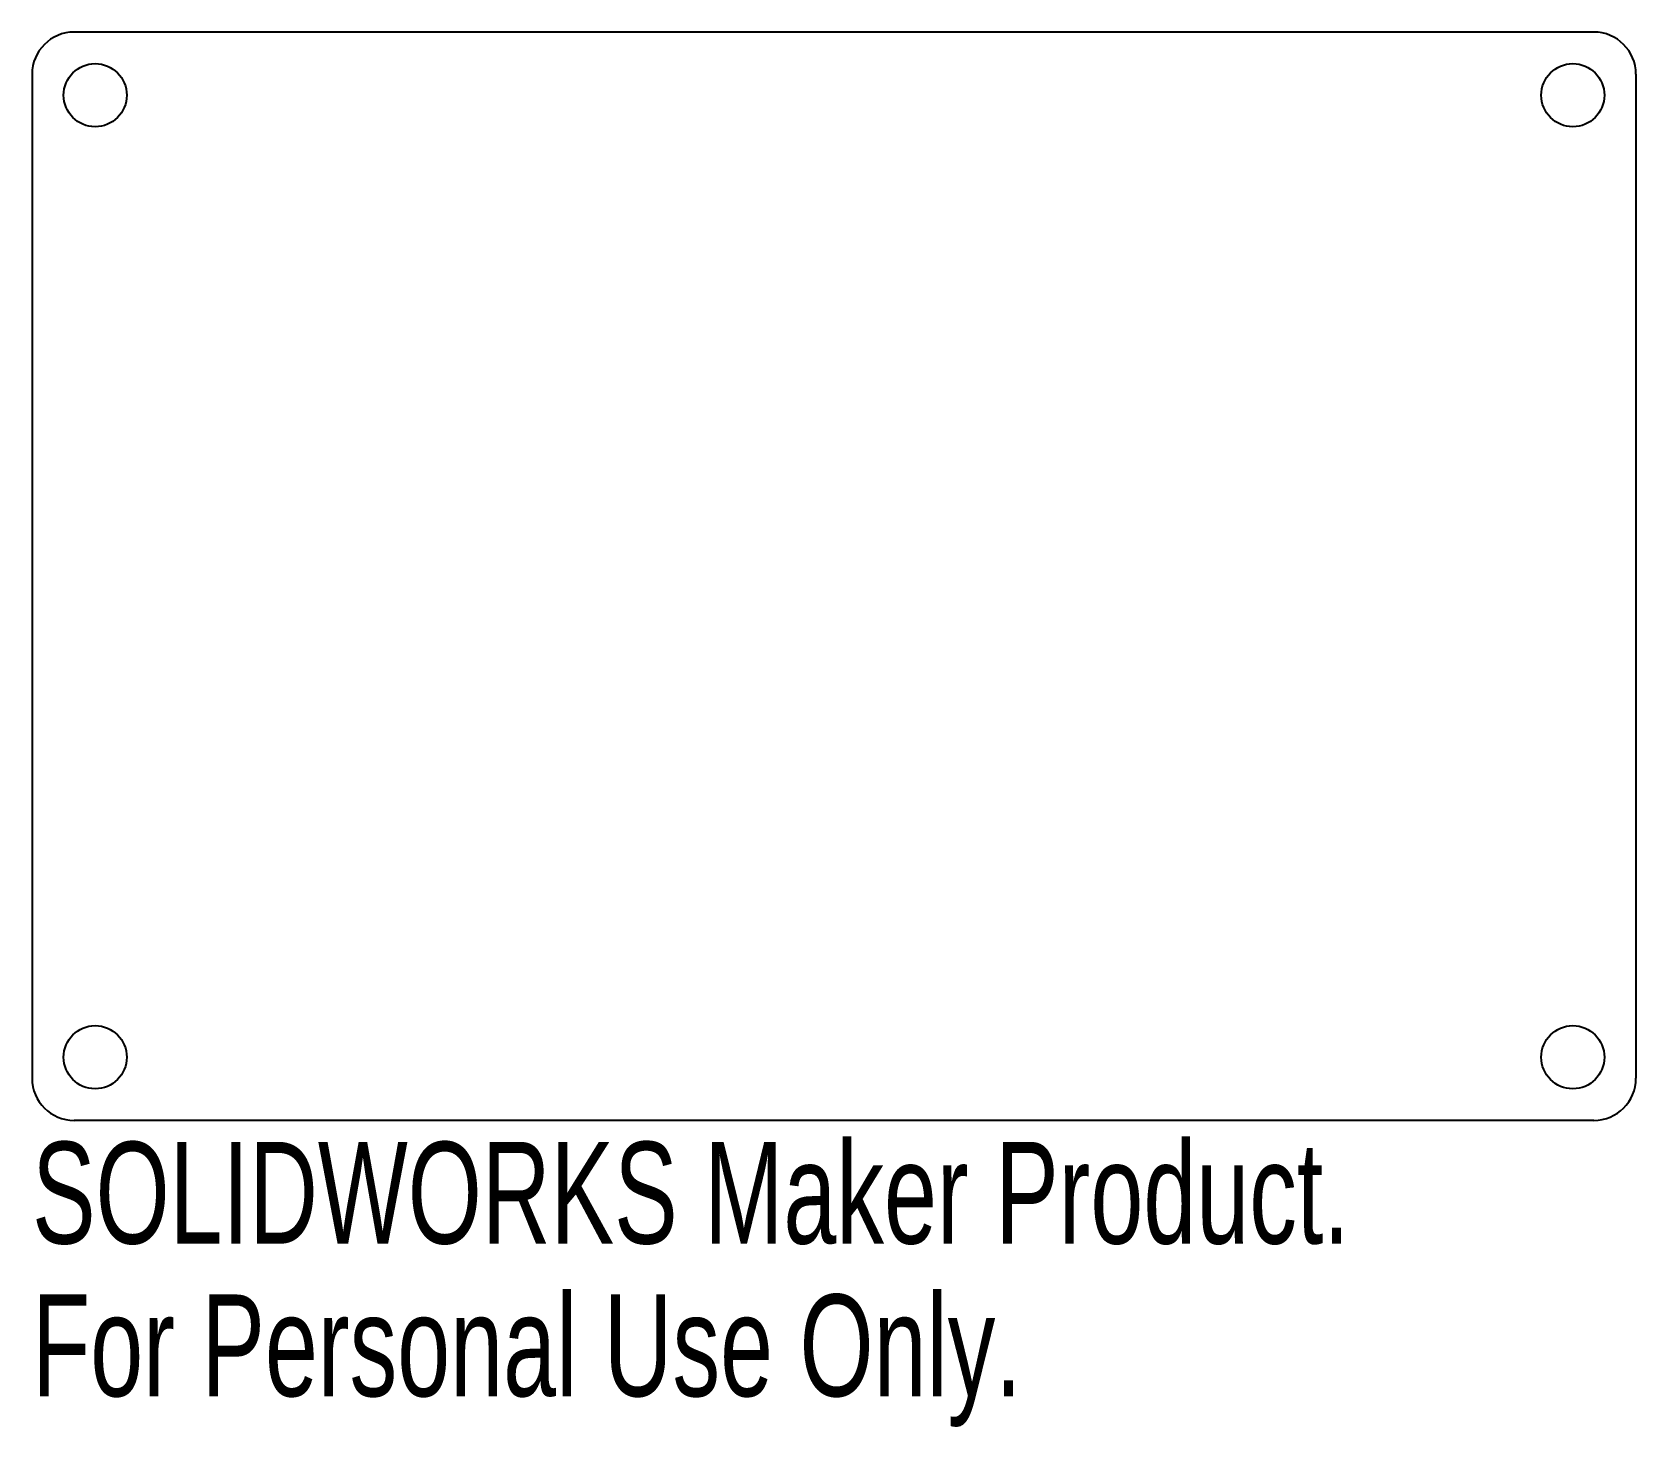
# Model space of a CAD drawing. Header units: millimetres. Extents: x -49.5 to 26.8, y -40.4 to 25.9.
import ezdxf

# ---------------------------------------------------------------- set-up
doc = ezdxf.new("R2010")
doc.units = ezdxf.units.MM
doc.styles.add('SLDTEXTSTYLE0', font='TXT', dxfattribs={"width": 0.7})

msp = doc.modelspace()

# ---------------------------------------------------------------- linework, layer by layer
at = {"color": 7, "linetype": 'Continuous'}
for p, q in [((24.75, 25.85), (-47.45, 25.85)), ((-49.45, 23.85), (-49.45, -23.85)), ((26.75, 23.85), (26.75, -23.85)), ((24.75, -25.85), (-47.45, -25.85))]:
    msp.add_line(p, q, dxfattribs=at)
for centre in [(-46.45, 22.85), (23.75, 22.85), (-46.45, -22.85), (23.75, -22.85)]:
    msp.add_circle(centre, 1.5, dxfattribs=at)
for centre, start, end in [((-47.45, 23.85), 90, 180), ((24.75, 23.85), 0, 90), ((-47.45, -23.85), 180, 270), ((24.75, -23.85), 270, 0)]:
    msp.add_arc(centre, 2, start, end, dxfattribs=at)

# ---------------------------------------------------------------- texts
at = {"color": 7, "linetype": 'Continuous', "char_height": 4.83362, "attachment_point": 1, "style": 'SLDTEXTSTYLE0'}
for s, insert in [('SOLIDWORKS Maker Product.', (-49.45, -26.87)), ('For Personal Use Only.', (-49.45, -34.12))]:
    msp.add_mtext(s, dxfattribs=dict(at, insert=insert))

doc.saveas('drawing.dxf')
